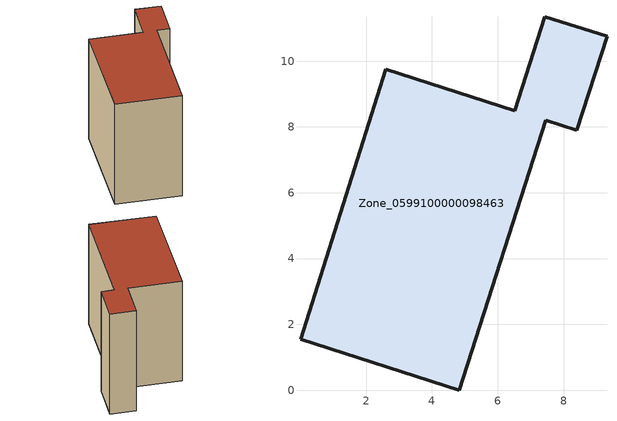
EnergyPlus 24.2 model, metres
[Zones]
Zone_0599100000098463
 floor ground (C_G): 7.43,11.35 9.32,10.76 8.4,7.9 7.46,8.2 4.83,0 0.01,1.55 2.6,9.75 6.51,8.5 z0
 wall outside (C_F): 4.83,0 7.46,8.2 8.4,7.9 9.32,10.76 7.43,11.35 6.51,8.5 2.6,9.75 0.01,1.55 4.83,0 z0:8.92
 roof outside (C_R): 0.01,1.55 4.83,0 7.46,8.2 8.4,7.9 9.32,10.76 7.43,11.35 6.51,8.5 2.6,9.75 z8.92
[BUILDING]
Pand.0599100000098463: North Axis=0; Terrain=City; Loads Convergence Tolerance Value=0.04; Temperature Convergence Tolerance Value=0.4; Solar Distribution=FullExterior; Maximum Number of Warmup Days=25; Minimum Number of Warmup Days=1
[Site:Location]
Rotterdam.The.Hague.AP_ZH_NLD Design_Conditions: Latitude=51.96; Longitude=4.45; Time Zone=1; Elevation=-4.5
[SITE:GROUNDTEMPERATURE:BUILDINGSURFACE]
18, 18, 18, 18, 18, 18, 18, 18, 18, 18, 18, 18
[MATERIAL] Thermal Absorptance=0.9; Solar Absorptance=0.7; Visible Absorptance=0.7
Name | Roughness | Thickness | Conductivity | Density | Specific Heat
G.TI.1975-1991 | MediumSmooth | 0.15 | 0.288461 | 540 | 1210
F.TI.1975-1991 | Rough | 0.3 | 0.230769 | 1920 | 840
R.TI.1975-1991 | MediumRough | 0.2 | 0.153846 | 1500 | 1000
[CONSTRUCTION]
C_G: G.TI.1975-1991
C_F: F.TI.1975-1991
C_R: R.TI.1975-1991
[ZONE]
Zone_0599100000098463: Type=1; Multiplier=1; Ceiling Height=Autocalculate; Volume=Autocalculate; Floor Area=autocalculate; Part of Total Floor Area=Yes
[ZONEINFILTRATION:DESIGNFLOWRATE]
Infil_Zone_0599100000098463: Zone or ZoneList or Space or SpaceList=Zone_0599100000098463; Schedule=AlwaysOn; Design Flow Rate Calculation Method=Flow/Area; Flow Rate per Floor Area=0.003; Constant Term Coefficient=1; Temperature Term Coefficient=0; Velocity Term Coefficient=0; Velocity Squared Term Coefficient=0
[HVACTEMPLATE:ZONE:IDEALLOADSAIRSYSTEM]
Zone_0599100000098463: Maximum Heating Supply Air Temperature=50; Minimum Cooling Supply Air Temperature=13; Maximum Heating Supply Air Humidity Ratio=0.0156; Minimum Cooling Supply Air Humidity Ratio=0.0077; Heating Limit=NoLimit; Cooling Limit=NoLimit; Dehumidification Control Type=ConstantSensibleHeatRatio; Cooling Sensible Heat Ratio=0.7; Dehumidification Setpoint=60; Humidification Control Type=None; Humidification Setpoint=30; Outdoor Air Method=None; Outdoor Air Flow Rate per Person=0.00944; Outdoor Air Flow Rate per Zone Floor Area=0; Outdoor Air Flow Rate per Zone=0; Demand Controlled Ventilation Type=None; Outdoor Air Economizer Type=NoEconomizer; Heat Recovery Type=None; Sensible Heat Recovery Effectiveness=0.7; Latent Heat Recovery Effectiveness=0.65
[ZONECONTROL:THERMOSTAT]
ThermostatControl_Zone_0599100000098463: Zone or ZoneList=Zone_0599100000098463; Control Type Schedule=DualSetpointControlType; Control 1=Thermostat_Zone_0599100000098463; Temperature Difference Between Cutout And Setpoint=0
[THERMOSTATSETPOINT:DUALSETPOINT]
Thermostat_Zone_0599100000098463: Heating Setpoint Temperature Schedule=HeatingSetpoint_Zone_0599100000098463; Cooling Setpoint Temperature Schedule=CoolingSetpoint_Zone_0599100000098463
[SCHEDULE:COMPACT]
HeatingSetpoint_Zone_0599100000098463: Through: 12/31, For: AllDays, Until: 24:00, 21
CoolingSetpoint_Zone_0599100000098463: Through: 12/31, For: AllDays, Until: 24:00, 24
DualSetpointControlType: Through: 12/31, For: AllDays, Until: 24:00, 4
AlwaysOn: Through: 12/31, For: AllDays, Until: 24:00, 1
